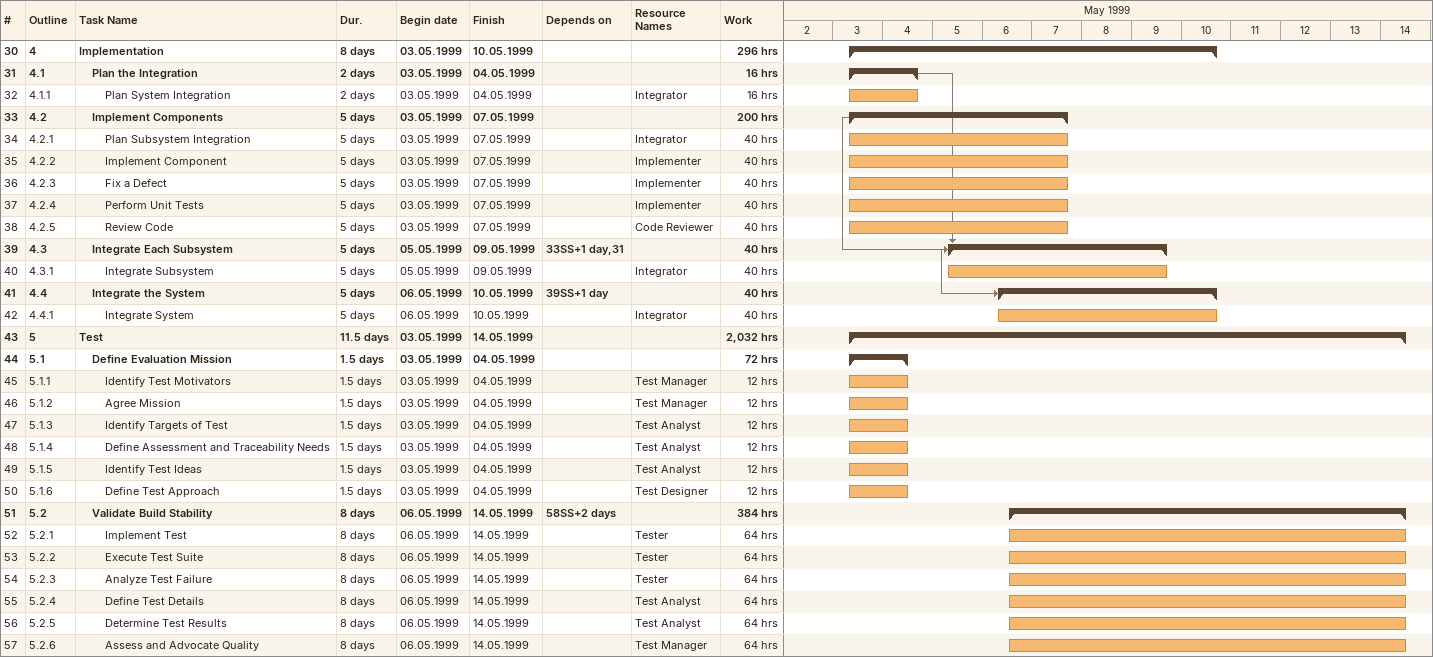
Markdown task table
| ID | WBS | Task | Duration | Start | Finish | Predecessors | Resources | Work (h) |
|---|---|---|---|---|---|---|---|---|
| 30 | 4 | **Implementation** | 8d | 1999-05-03 | 1999-05-10 |  |  | 296 |
| 31 | 4.1 | **Plan the Integration** | 2d | 1999-05-03 | 1999-05-04 |  |  | 16 |
| 32 | 4.1.1 | Plan System Integration | 2d | 1999-05-03 | 1999-05-04 |  | Integrator | 16 |
| 33 | 4.2 | **Implement Components** | 5d | 1999-05-03 | 1999-05-07 |  |  | 200 |
| 34 | 4.2.1 | Plan Subsystem Integration | 5d | 1999-05-03 | 1999-05-07 |  | Integrator | 40 |
| 35 | 4.2.2 | Implement Component | 5d | 1999-05-03 | 1999-05-07 |  | Implementer | 40 |
| 36 | 4.2.3 | Fix a Defect | 5d | 1999-05-03 | 1999-05-07 |  | Implementer | 40 |
| 37 | 4.2.4 | Perform Unit Tests | 5d | 1999-05-03 | 1999-05-07 |  | Implementer | 40 |
| 38 | 4.2.5 | Review Code | 5d | 1999-05-03 | 1999-05-07 |  | Code Reviewer | 40 |
| 39 | 4.3 | **Integrate Each Subsystem** | 5d | 1999-05-05 | 1999-05-09 | 33SS+1d, 31 |  | 40 |
| 40 | 4.3.1 | Integrate Subsystem | 5d | 1999-05-05 | 1999-05-09 |  | Integrator | 40 |
| 41 | 4.4 | **Integrate the System** | 5d | 1999-05-06 | 1999-05-10 | 39SS+1d |  | 40 |
| 42 | 4.4.1 | Integrate System | 5d | 1999-05-06 | 1999-05-10 |  | Integrator | 40 |
| 43 | 5 | **Test** | 11.5d | 1999-05-03 | 1999-05-14 |  |  | 2032 |
| 44 | 5.1 | **Define Evaluation Mission** | 1.5d | 1999-05-03 | 1999-05-04 |  |  | 72 |
| 45 | 5.1.1 | Identify Test Motivators | 1.5d | 1999-05-03 | 1999-05-04 |  | Test Manager | 12 |
| 46 | 5.1.2 | Agree Mission | 1.5d | 1999-05-03 | 1999-05-04 |  | Test Manager | 12 |
| 47 | 5.1.3 | Identify Targets of Test | 1.5d | 1999-05-03 | 1999-05-04 |  | Test Analyst | 12 |
| 48 | 5.1.4 | Define Assessment and Traceability Needs | 1.5d | 1999-05-03 | 1999-05-04 |  | Test Analyst | 12 |
| 49 | 5.1.5 | Identify Test Ideas | 1.5d | 1999-05-03 | 1999-05-04 |  | Test Analyst | 12 |
| 50 | 5.1.6 | Define Test Approach | 1.5d | 1999-05-03 | 1999-05-04 |  | Test Designer | 12 |
| 51 | 5.2 | **Validate Build Stability** | 8d | 1999-05-06 | 1999-05-14 | 58SS+2d |  | 384 |
| 52 | 5.2.1 | Implement Test | 8d | 1999-05-06 | 1999-05-14 |  | Tester | 64 |
| 53 | 5.2.2 | Execute Test Suite | 8d | 1999-05-06 | 1999-05-14 |  | Tester | 64 |
| 54 | 5.2.3 | Analyze Test Failure | 8d | 1999-05-06 | 1999-05-14 |  | Tester | 64 |
| 55 | 5.2.4 | Define Test Details | 8d | 1999-05-06 | 1999-05-14 |  | Test Analyst | 64 |
| 56 | 5.2.5 | Determine Test Results | 8d | 1999-05-06 | 1999-05-14 |  | Test Analyst | 64 |
| 57 | 5.2.6 | Assess and Advocate Quality | 8d | 1999-05-06 | 1999-05-14 |  | Test Manager | 64 |
